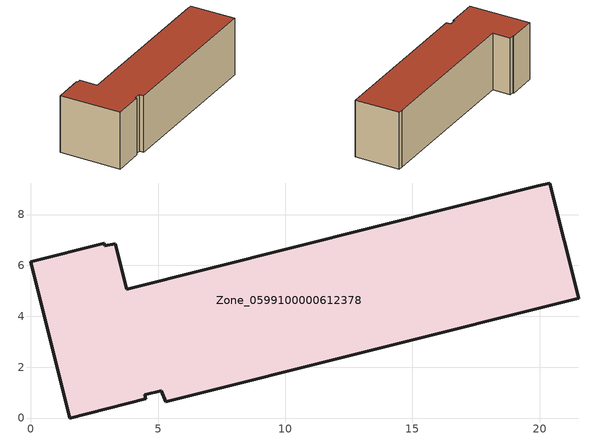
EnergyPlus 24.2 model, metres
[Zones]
Zone_0599100000612378
 floor ground (C_G): 20.41,9.24 21.54,4.71 5.31,0.63 5.13,1.08 4.49,0.91 4.52,0.75 1.52,0 0,6.14 2.88,6.87 2.91,6.78 3.32,6.86 3.77,5.07 19.95,9.14 z0
 wall outside (C_F): 0,6.14 1.52,0 4.52,0.75 4.49,0.91 5.13,1.08 5.31,0.63 21.54,4.71 20.41,9.24 19.95,9.14 3.77,5.07 3.32,6.86 2.91,6.78 2.88,6.87 0,6.14 z0:5.92
 roof outside (C_R): 1.52,0 4.52,0.75 4.49,0.91 5.13,1.08 5.31,0.63 21.54,4.71 20.41,9.24 19.95,9.14 3.77,5.07 3.32,6.86 2.91,6.78 2.88,6.87 0,6.14 z5.92
[BUILDING]
Pand.0599100000612378: North Axis=0; Terrain=City; Loads Convergence Tolerance Value=0.04; Temperature Convergence Tolerance Value=0.4; Solar Distribution=FullExterior; Maximum Number of Warmup Days=25; Minimum Number of Warmup Days=1
[Site:Location]
Rotterdam.The.Hague.AP_ZH_NLD Design_Conditions: Latitude=51.96; Longitude=4.45; Time Zone=1; Elevation=-4.5
[SITE:GROUNDTEMPERATURE:BUILDINGSURFACE]
18, 18, 18, 18, 18, 18, 18, 18, 18, 18, 18, 18
[MATERIAL] Thermal Absorptance=0.9; Solar Absorptance=0.7; Visible Absorptance=0.7
Name | Roughness | Thickness | Conductivity | Density | Specific Heat
G.TC.1992-2005 | MediumSmooth | 0.15 | 0.06 | 540 | 1210
F.TC.1992-2005 | Rough | 0.3 | 0.12 | 1920 | 840
R.TC.1992-2005 | MediumRough | 0.2 | 0.08 | 1500 | 1000
[CONSTRUCTION]
C_G: G.TC.1992-2005
C_F: F.TC.1992-2005
C_R: R.TC.1992-2005
[ZONE]
Zone_0599100000612378: Type=1; Multiplier=1; Ceiling Height=Autocalculate; Volume=Autocalculate; Floor Area=autocalculate; Part of Total Floor Area=Yes
[ZONEINFILTRATION:DESIGNFLOWRATE]
Infil_Zone_0599100000612378: Zone or ZoneList or Space or SpaceList=Zone_0599100000612378; Schedule=AlwaysOn; Design Flow Rate Calculation Method=Flow/Area; Flow Rate per Floor Area=0.0015; Constant Term Coefficient=1; Temperature Term Coefficient=0; Velocity Term Coefficient=0; Velocity Squared Term Coefficient=0
[HVACTEMPLATE:ZONE:IDEALLOADSAIRSYSTEM]
Zone_0599100000612378: Maximum Heating Supply Air Temperature=50; Minimum Cooling Supply Air Temperature=13; Maximum Heating Supply Air Humidity Ratio=0.0156; Minimum Cooling Supply Air Humidity Ratio=0.0077; Heating Limit=NoLimit; Cooling Limit=NoLimit; Dehumidification Control Type=ConstantSensibleHeatRatio; Cooling Sensible Heat Ratio=0.7; Dehumidification Setpoint=60; Humidification Control Type=None; Humidification Setpoint=30; Outdoor Air Method=None; Outdoor Air Flow Rate per Person=0.00944; Outdoor Air Flow Rate per Zone Floor Area=0; Outdoor Air Flow Rate per Zone=0; Demand Controlled Ventilation Type=None; Outdoor Air Economizer Type=NoEconomizer; Heat Recovery Type=None; Sensible Heat Recovery Effectiveness=0.7; Latent Heat Recovery Effectiveness=0.65
[ZONECONTROL:THERMOSTAT]
ThermostatControl_Zone_0599100000612378: Zone or ZoneList=Zone_0599100000612378; Control Type Schedule=DualSetpointControlType; Control 1=Thermostat_Zone_0599100000612378; Temperature Difference Between Cutout And Setpoint=0
[THERMOSTATSETPOINT:DUALSETPOINT]
Thermostat_Zone_0599100000612378: Heating Setpoint Temperature Schedule=HeatingSetpoint_Zone_0599100000612378; Cooling Setpoint Temperature Schedule=CoolingSetpoint_Zone_0599100000612378
[SCHEDULE:COMPACT]
HeatingSetpoint_Zone_0599100000612378: Through: 12/31, For: AllDays, Until: 24:00, 21
CoolingSetpoint_Zone_0599100000612378: Through: 12/31, For: AllDays, Until: 24:00, 24
DualSetpointControlType: Through: 12/31, For: AllDays, Until: 24:00, 4
AlwaysOn: Through: 12/31, For: AllDays, Until: 24:00, 1
